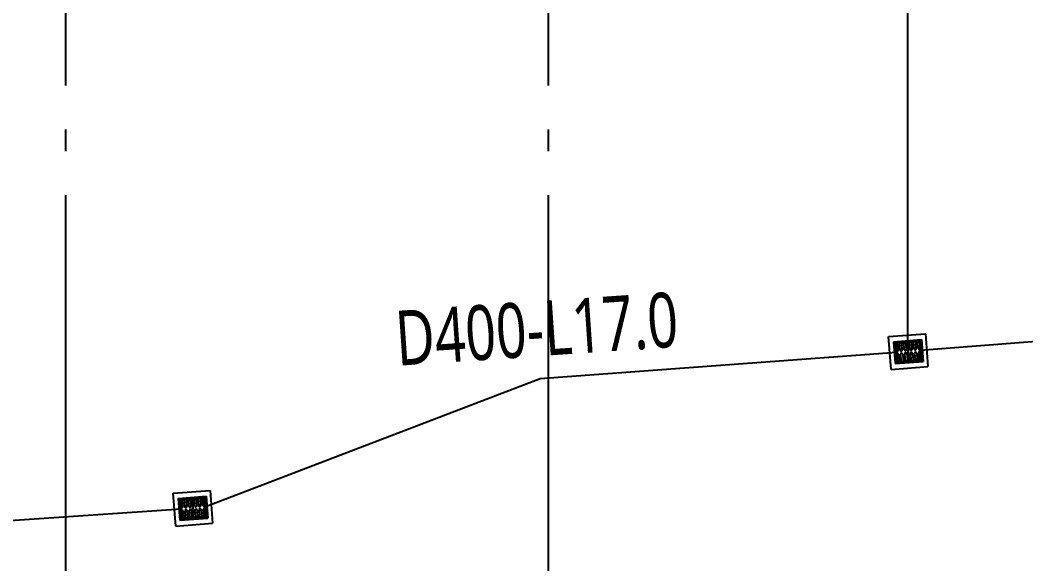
# Model space of a CAD drawing. Header units: millimetres. Extents: x 252222657 to 254795153, y 504225591 to 504550014.
# Drawn here: x 252478672 to 252501580, y 504299119 to 504311508 of the extents above; entities that cross this region are included whole.
import ezdxf
from ezdxf.lldxf.tags import DXFTag

# ---------------------------------------------------------------- set-up
doc = ezdxf.new("R2010")
doc.units = ezdxf.units.MM
doc.linetypes.add('CEN', pattern=[35, 30, -2, 1, -2])
doc.linetypes.add('PHANTOM', pattern=[2.5, 1.25, -0.25, 0.25, -0.25, 0.25, -0.25])
for name, color, linetype in [('1-계획-우수관로', 3, 'Continuous'), ('1-계획-우수문자', 2, 'Continuous'), ('1-계획-우수집수정', 27, 'PHANTOM'), ('4A.TEC CEN', 1, 'CEN')]:
    doc.layers.add(name, color=color, linetype=linetype)
doc.styles.add('GHS', font='malgun.ttf')
doc.styles.get("Standard").update_dxf_attribs({"font": ''})
doc.styles.get('Standard').set_extended_font_data('Dotum')
doc.linetypes.add('CDU002', pattern='A,0.9,[122,KHCLINE.shx,S=0.006,R=0,X=0,Y=0],-0.2,["U2",Standard,S=0.2,R=0,X=0.15,Y=-0.1],-0.45,-0.2', length=1.75)
tags = doc.linetypes.add('CDZ001', pattern='A,0.9,[123,KHCLINE.shx,S=0.00909,R=0,X=0,Y=0],-0.3,-0.5', length=1.7).pattern_tags.tags
tags[14:15] = [DXFTag(74, 4), DXFTag(75, 0), DXFTag(340, '0'), DXFTag(46, 1.0), DXFTag(50, 0.0), DXFTag(44, 0.0), DXFTag(45, 0.0)]
tags[12:13] = [DXFTag(74, 4), DXFTag(75, 0), DXFTag(340, '0'), DXFTag(46, 1.0), DXFTag(50, 0.0), DXFTag(44, 0.0), DXFTag(45, 0.0)]

# ---------------------------------------------------------------- blocks, each defined once
blk = doc.blocks.new('A$C5BB515A3')
at = {"layer": '1-계획-우수집수정', "linetype": 'Continuous'}
for p, q in [((0.84, 0.75), (0, 0.75)), ((0, 0), (0, 0.75)), ((0.84, 0.75), (0.84, 0)), ((0.15, 0.15), (0.15, 0.6)), ((0.15, 0.6), (0.69, 0.6)), ((0.69, 0.15), (0.69, 0.6)), ((0.84, 0), (0, 0)), ((0.15, 0.15), (0.69, 0.15))]:
    blk.add_line(p, q, dxfattribs=at)
at = {"layer": '1-계획-우수집수정', "color": 8, "linetype": 'Continuous'}
for p, q in [((0.1, 0.125), (0.1, 0.625)), ((0.74, 0.625), (0.1, 0.625)), ((0.105, 0.13), (0.105, 0.62)), ((0.415, 0.62), (0.105, 0.62)), ((0.138, 0.426), (0.138, 0.576)), ((0.188, 0.426), (0.188, 0.576)), ((0.233, 0.426), (0.233, 0.576)), ((0.283, 0.426), (0.283, 0.576)), ((0.327, 0.426), (0.327, 0.576)), ((0.377, 0.426), (0.377, 0.576)), ((0.415, 0.62), (0.415, 0.375)), ((0.42, 0.625), (0.42, 0.375)), ((0.425, 0.62), (0.425, 0.375)), ((0.735, 0.62), (0.425, 0.62)), ((0.458, 0.426), (0.458, 0.576)), ((0.508, 0.426), (0.508, 0.576)), ((0.553, 0.426), (0.553, 0.576)), ((0.603, 0.426), (0.603, 0.576)), ((0.647, 0.426), (0.647, 0.576)), ((0.697, 0.426), (0.697, 0.576)), ((0.735, 0.13), (0.735, 0.62)), ((0.74, 0.125), (0.74, 0.625)), ((0.138, 0.323), (0.138, 0.173)), ((0.188, 0.323), (0.188, 0.173)), ((0.233, 0.323), (0.233, 0.173)), ((0.283, 0.323), (0.283, 0.173)), ((0.327, 0.323), (0.327, 0.173)), ((0.377, 0.323), (0.377, 0.173)), ((0.415, 0.375), (0.415, 0.13)), ((0.42, 0.375), (0.42, 0.125)), ((0.425, 0.375), (0.425, 0.13)), ((0.458, 0.323), (0.458, 0.173)), ((0.508, 0.323), (0.508, 0.173)), ((0.553, 0.323), (0.553, 0.173)), ((0.603, 0.323), (0.603, 0.173)), ((0.647, 0.323), (0.647, 0.173)), ((0.697, 0.323), (0.697, 0.173)), ((0.74, 0.125), (0.1, 0.125)), ((0.415, 0.13), (0.105, 0.13)), ((0.735, 0.13), (0.425, 0.13))]:
    blk.add_line(p, q, dxfattribs=at)
for centre, start, end in [((0.163, 0.576), 0, 180), ((0.258, 0.576), 0, 180), ((0.352, 0.576), 0, 180), ((0.483, 0.576), 0, 180), ((0.578, 0.576), 0, 180), ((0.672, 0.576), 0, 180), ((0.163, 0.426), 180, 0), ((0.163, 0.323), 0, 180), ((0.258, 0.426), 180, 0), ((0.258, 0.323), 0, 180), ((0.352, 0.426), 180, 0), ((0.352, 0.323), 0, 180), ((0.483, 0.426), 180, 0), ((0.483, 0.323), 0, 180), ((0.578, 0.426), 180, 0), ((0.578, 0.323), 0, 180), ((0.672, 0.426), 180, 0), ((0.672, 0.323), 0, 180), ((0.163, 0.173), 180, 0), ((0.258, 0.173), 180, 0), ((0.352, 0.173), 180, 0), ((0.483, 0.173), 180, 0), ((0.578, 0.173), 180, 0), ((0.672, 0.173), 180, 0)]:
    blk.add_arc(centre, 0.025, start, end, dxfattribs=at)

msp = doc.modelspace()

# ---------------------------------------------------------------- linework, layer by layer
at = {"layer": '1-계획-우수관로', "color": 0, "linetype": 'CDU002', "ltscale": 3000, "elevation": 3333.33}
msp.add_lwpolyline([(252498884.86, 504339337.44), (252498884.86, 504304181.5)], dxfattribs=at)
at = {"layer": '1-계획-우수관로', "color": 2, "linetype": 'CDZ001', "ltscale": 3000, "elevation": 3333.33}
for points in [[(252513588.2, 504305095.56), (252499171.44, 504303978.04)], [(252482338.01, 504300366.29), (252470960.65, 504299587.62), (252467683.72, 504300582.85)]]:
    msp.add_lwpolyline(points, dxfattribs=at)
at = {"layer": '1-계획-우수관로', "color": 2, "linetype": 'CDZ001', "ltscale": 3000, "elevation": 3333.33, "flags": 128}
msp.add_lwpolyline([(252498633.06, 504303936.3), (252490514.77, 504303335.19), (252482876.4, 504300408.02)], dxfattribs=at)
at = {"layer": '4A.TEC CEN', "color": 250, "ltscale": 500, "elevation": -6666.22}
for points in [[(252479702.12, 504517518.37), (252479702.12, 504244114.16)], [(252490702.12, 504517518.37), (252490702.12, 504244114.16)]]:
    msp.add_lwpolyline(points, dxfattribs=at)

# ---------------------------------------------------------------- block references
at = {"layer": '1-계획-우수집수정', "xscale": 1000, "yscale": 1000, "zscale": 1000, "rotation": 184.4325121672826}
for p in [(252499292.01, 504304363.51, 3333.33), (252482996.97, 504300793.49, 3333.33)]:
    msp.add_blockref('A$C5BB515A3', p, dxfattribs=at)

# ---------------------------------------------------------------- texts
at = {"layer": '1-계획-우수문자', "color": 2, "style": 'GHS', "width": 0.75}
msp.add_text('D400-L17.0', height=1250, rotation=3.915242, dxfattribs=at).set_placement((252487267.01, 504303631.76, 3333.33))

doc.saveas('drawing.dxf')
